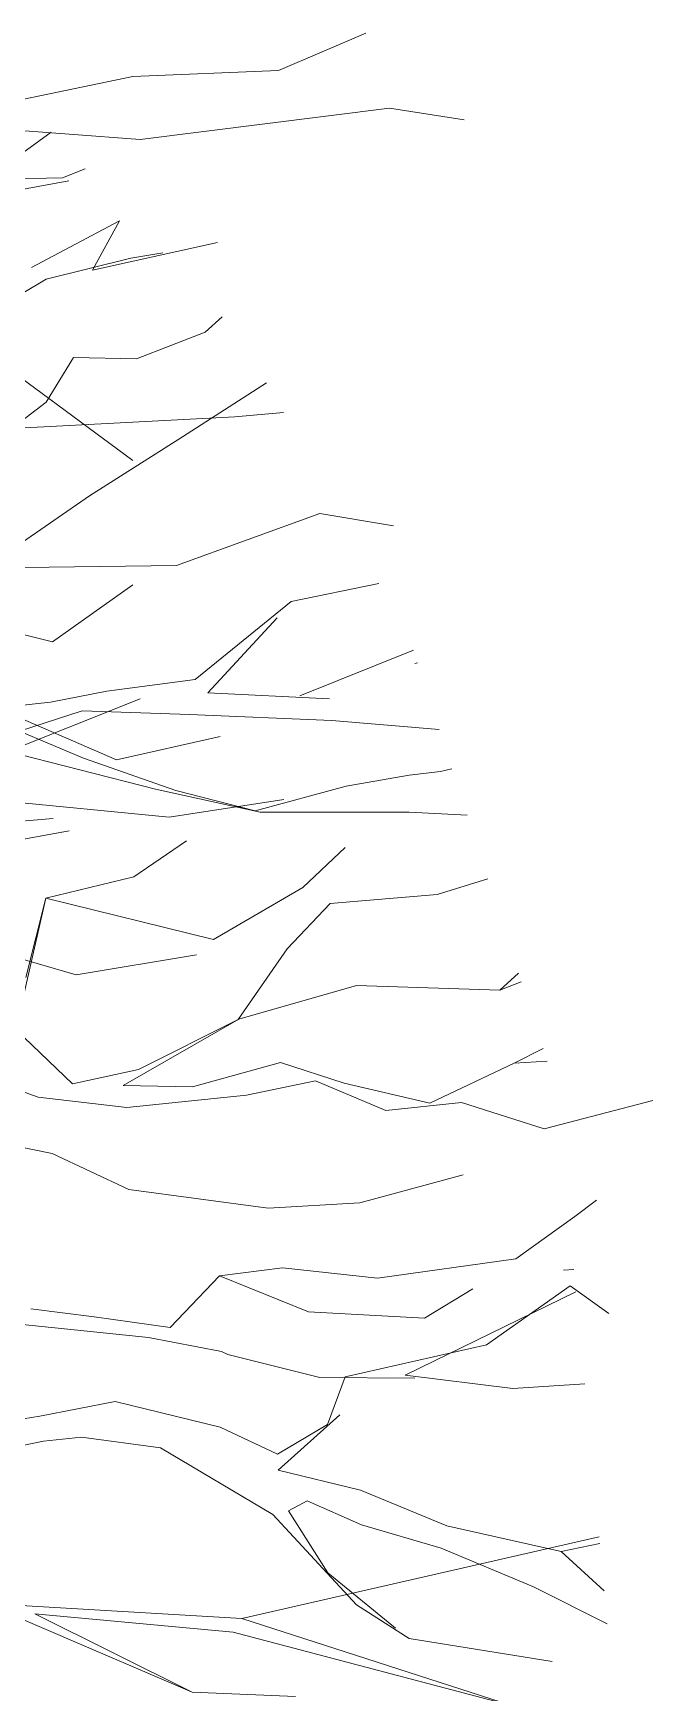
# Model space of a CAD drawing. Header units: millimetres. Extents: x -2481 to 9238, y -476 to 10647.
# Drawn here: x 5380.3 to 5489.9, y 3145.3 to 3438.9 of the extents above; entities that cross this region are included whole.
import ezdxf

# ---------------------------------------------------------------- set-up
doc = ezdxf.new("R2010")
doc.units = ezdxf.units.MM
for name, color, linetype, lineweight in [('A-ELEWACJA CIENKA', 11, 'Continuous', 13), ('B-materiały', 9, 'Continuous', 0), ('Layer1', 7, 'Continuous', 0)]:
    doc.layers.add(name, color=color, linetype=linetype, lineweight=lineweight)

# ---------------------------------------------------------------- blocks, each defined once
blk = doc.blocks.new('A$C2EBD462E')
at = {"layer": 'B-materiały'}
for p, q in [((148.58, 759.01), (163.27, 769.69)), ((166.41, 761.13), (145.27, 757.25)), ((151.32, 761.31), (165.27, 761.66)), ((165.27, 761.66), (169.26, 763.22)), ((162.37, 743.71), (177.36, 747.44)), ((177.36, 747.44), (183.01, 748.39)), ((148.61, 735.54), (162.37, 743.71)), ((190.54, 734.36), (193.55, 737.02)), ((178.37, 729.59), (190.54, 734.36)), ((162.36, 721.92), (167.19, 729.86)), ((167.19, 729.86), (178.37, 729.59)), ((186.53, 715.82), (201.37, 725.35)), ((156.33, 717.3), (162.36, 721.92)), ((195.74, 719.35), (204.38, 720.12)), ((156.33, 717.3), (195.74, 719.35)), ((170.04, 705.36), (186.53, 715.82)), ((157.41, 696.66), (170.04, 705.36)), ((210.79, 702.26), (185.46, 693.04)), ((223.83, 700.09), (210.79, 702.26)), ((185.46, 693.04), (153.04, 692.64)), ((205.7, 686.7), (221.26, 689.88)), ((188.73, 672.86), (205.7, 686.7)), ((190.98, 670.54), (203.26, 683.82)), ((227.36, 678.05), (207.27, 669.99)), ((227.59, 675.69), (228.09, 675.82)), ((173.14, 670.8), (188.73, 672.86)), ((163.13, 668.87), (173.14, 670.8)), ((212.54, 669.45), (190.98, 670.54)), ((142.51, 666.68), (163.13, 668.87)), ((168.75, 667.34), (157.67, 663.71)), ((187.76, 666.69), (168.75, 667.34)), ((212.93, 665.65), (187.76, 666.69)), ((157.67, 663.71), (168.96, 658.96)), ((231.92, 664.02), (212.93, 665.65)), ((181.7, 653.45), (154.97, 660.29)), ((168.96, 658.96), (185.31, 653.23)), ((215.46, 653.98), (226.58, 655.94)), ((226.58, 655.94), (232.15, 656.63)), ((232.15, 656.63), (234.18, 657.07)), ((200.26, 649.38), (181.7, 653.45)), ((185.31, 653.23), (199.36, 649.67)), ((199.36, 649.67), (215.46, 653.98)), ((226.58, 649.38), (200.26, 649.38)), ((236.86, 648.85), (226.58, 649.38)), ((144.13, 646.61), (163.64, 648.3)), ((177.87, 637.96), (187.21, 644.33)), ((207.78, 636.1), (215.3, 643.15)), ((162.32, 634.21), (177.87, 637.96)), ((231.58, 634.83), (240.51, 637.63)), ((191.98, 626.88), (207.78, 636.1)), ((212.62, 633.24), (231.58, 634.83)), ((156.28, 607.81), (162.32, 634.21)), ((158.76, 620.16), (162.32, 634.21)), ((162.32, 634.21), (191.98, 626.88)), ((205, 625.23), (212.62, 633.24)), ((196.38, 612.72), (205, 625.23)), ((245.95, 620.93), (242.63, 617.93)), ((217.31, 618.74), (196.49, 612.78)), ((242.63, 617.93), (217.31, 618.74)), ((242.63, 617.93), (246.45, 619.37)), ((196.49, 612.78), (176, 601.04)), ((178.72, 603.9), (196.38, 612.72)), ((158.47, 609.54), (167.05, 601.37)), ((188.3, 600.79), (203.83, 605.09)), ((203.83, 605.09), (215.1, 601.46)), ((230.27, 597.93), (245.17, 605.01)), ((245.17, 605.01), (250.29, 607.59)), ((245.17, 605.01), (251.01, 605.37)), ((160.97, 598.99), (146.31, 604.21)), ((167.05, 601.37), (178.72, 603.9)), ((176, 601.04), (188.3, 600.79)), ((197.83, 599.35), (176.66, 597.14)), ((210.06, 601.89), (197.83, 599.35)), ((222.48, 596.62), (210.06, 601.89)), ((215.1, 601.46), (230.27, 597.93)), ((176.66, 597.14), (160.97, 598.99)), ((235.85, 598.07), (222.48, 596.62)), ((250.49, 593.41), (235.85, 598.07)), ((269.72, 598.41), (250.49, 593.41)), ((148.85, 591.98), (163.45, 588.99)), ((163.45, 588.99), (177.02, 582.63)), ((217.86, 580.3), (236.17, 585.23)), ((177.02, 582.63), (201.68, 579.34)), ((201.68, 579.34), (217.86, 580.3)), ((255.91, 577.9), (259.75, 580.79)), ((245.48, 570.38), (255.91, 577.9)), ((220.99, 566.97), (245.48, 570.38)), ((184.34, 558.23), (193.05, 567.39)), ((193.05, 567.39), (204.18, 568.78)), ((193.05, 567.39), (208.78, 560.98)), ((204.18, 568.78), (220.99, 566.97)), ((253.91, 568.35), (255.75, 568.51)), ((256.12, 564.57), (225.89, 549.78)), ((229.34, 559.9), (237.87, 565.05)), ((240.28, 555.16), (255.1, 565.59)), ((255.1, 565.59), (261.92, 560.73)), ((159.67, 561.52), (170.88, 560.13)), ((208.78, 560.98), (229.34, 559.9)), ((180.47, 556.46), (154.15, 559.15)), ((170.88, 560.13), (184.34, 558.23)), ((193.38, 553.99), (180.47, 556.46)), ((215.28, 549.51), (240.28, 555.16)), ((194.51, 553.46), (193.38, 553.99)), ((210.81, 549.4), (194.51, 553.46)), ((227.58, 549.26), (210.81, 549.4)), ((212.14, 541.05), (215.28, 549.51)), ((225.89, 549.78), (244.94, 547.46)), ((244.94, 547.46), (257.66, 548.27)), ((161.27, 542.57), (174.61, 545.14)), ((174.61, 545.14), (193.16, 540.58)), ((144.57, 539.92), (161.27, 542.57)), ((193.16, 540.58), (203.33, 535.8)), ((203.33, 535.8), (212.14, 541.05)), ((214.33, 542.78), (203.4, 533.01)), ((161.94, 538.12), (146.37, 534.94)), ((168.62, 538.84), (161.94, 538.12)), ((182.63, 536.96), (168.62, 538.84)), ((202.48, 525.17), (182.63, 536.96)), ((203.4, 533.01), (218.02, 529.47)), ((218.02, 529.47), (233.26, 523.15)), ((208.57, 527.55), (205.26, 525.8)), ((205.26, 525.8), (212.24, 514.8)), ((218.17, 523.33), (208.57, 527.55)), ((217.31, 509.19), (202.48, 525.17)), ((232.24, 519.21), (218.17, 523.33)), ((233.26, 523.15), (253.48, 518.62)), ((196.99, 506.75), (260.2, 521.22)), ((253.48, 518.62), (260.31, 520.04)), ((248.61, 512.36), (232.24, 519.21)), ((253.48, 518.62), (261.1, 511.66)), ((212.24, 514.8), (224.21, 505.04)), ((261.65, 505.82), (248.61, 512.36)), ((136.31, 510.28), (196.99, 506.75)), ((226.58, 503.23), (217.31, 509.19)), ((188.22, 493.74), (157.87, 506.75)), ((195.49, 504.31), (160.38, 507.56)), ((160.38, 507.56), (188.22, 493.74)), ((196.99, 506.75), (244.89, 491.29)), ((244.89, 491.29), (195.49, 504.31)), ((251.91, 499.16), (226.58, 503.23)), ((188.22, 493.74), (206.52, 492.92))]:
    blk.add_line(p, q, dxfattribs=at)

msp = doc.modelspace()

# ---------------------------------------------------------------- linework, layer by layer
at = {"layer": 'Layer1'}
for p, q in [((5423.7, 3432.28), (5439.17, 3438.9)), ((5423.7, 3432.28), (5439.17, 3438.9)), ((5423.7, 3432.28), (5439.17, 3438.9)), ((5423.7, 3432.28), (5439.17, 3438.9)), ((5423.7, 3432.28), (5439.17, 3438.9)), ((5423.7, 3432.28), (5439.17, 3438.9)), ((5423.7, 3432.28), (5439.17, 3438.9)), ((5423.7, 3432.28), (5439.17, 3438.9)), ((5337.1, 3418.61), (5397.92, 3431.23)), ((5337.1, 3418.61), (5397.92, 3431.23)), ((5337.1, 3418.61), (5397.92, 3431.23)), ((5337.1, 3418.61), (5397.92, 3431.23)), ((5337.1, 3418.61), (5397.92, 3431.23)), ((5337.1, 3418.61), (5397.92, 3431.23)), ((5337.1, 3418.61), (5397.92, 3431.23)), ((5337.1, 3418.61), (5397.92, 3431.23)), ((5397.92, 3431.23), (5423.7, 3432.28)), ((5397.92, 3431.23), (5423.7, 3432.28)), ((5397.92, 3431.23), (5423.7, 3432.28)), ((5397.92, 3431.23), (5423.7, 3432.28)), ((5397.92, 3431.23), (5423.7, 3432.28)), ((5397.92, 3431.23), (5423.7, 3432.28)), ((5397.92, 3431.23), (5423.7, 3432.28)), ((5397.92, 3431.23), (5423.7, 3432.28)), ((5399.21, 3420.08), (5443.36, 3425.66)), ((5399.21, 3420.08), (5443.36, 3425.66)), ((5399.21, 3420.08), (5443.36, 3425.66)), ((5399.21, 3420.08), (5443.36, 3425.66)), ((5399.21, 3420.08), (5443.36, 3425.66)), ((5399.21, 3420.08), (5443.36, 3425.66)), ((5399.21, 3420.08), (5443.36, 3425.66)), ((5399.21, 3420.08), (5443.36, 3425.66)), ((5443.36, 3425.66), (5456.57, 3423.56)), ((5443.36, 3425.66), (5456.57, 3423.56)), ((5443.36, 3425.66), (5456.57, 3423.56)), ((5443.36, 3425.66), (5456.57, 3423.56)), ((5443.36, 3425.66), (5456.57, 3423.56)), ((5443.36, 3425.66), (5456.57, 3423.56)), ((5443.36, 3425.66), (5456.57, 3423.56)), ((5443.36, 3425.66), (5456.57, 3423.56)), ((5352.8, 3423.56), (5399.21, 3420.08)), ((5352.8, 3423.56), (5399.21, 3420.08)), ((5352.8, 3423.56), (5399.21, 3420.08)), ((5352.8, 3423.56), (5399.21, 3420.08)), ((5352.8, 3423.56), (5399.21, 3420.08)), ((5352.8, 3423.56), (5399.21, 3420.08)), ((5352.8, 3423.56), (5399.21, 3420.08)), ((5352.8, 3423.56), (5399.21, 3420.08)), ((5379.99, 3397.43), (5395.58, 3405.72)), ((5379.99, 3397.43), (5395.58, 3405.72)), ((5379.99, 3397.43), (5395.58, 3405.72)), ((5379.99, 3397.43), (5395.58, 3405.72)), ((5379.99, 3397.43), (5395.58, 3405.72)), ((5379.99, 3397.43), (5395.58, 3405.72)), ((5379.99, 3397.43), (5395.58, 3405.72)), ((5379.99, 3397.43), (5395.58, 3405.72)), ((5395.58, 3405.72), (5390.77, 3396.98)), ((5395.58, 3405.72), (5390.77, 3396.98)), ((5395.58, 3405.72), (5390.77, 3396.98)), ((5395.58, 3405.72), (5390.77, 3396.98)), ((5395.58, 3405.72), (5390.77, 3396.98)), ((5395.58, 3405.72), (5390.77, 3396.98)), ((5395.58, 3405.72), (5390.77, 3396.98)), ((5395.58, 3405.72), (5390.77, 3396.98)), ((5390.77, 3396.98), (5412.9, 3401.84)), ((5390.77, 3396.98), (5412.9, 3401.84)), ((5390.77, 3396.98), (5412.9, 3401.84)), ((5390.77, 3396.98), (5412.9, 3401.84)), ((5390.77, 3396.98), (5412.9, 3401.84)), ((5390.77, 3396.98), (5412.9, 3401.84)), ((5390.77, 3396.98), (5412.9, 3401.84)), ((5390.77, 3396.98), (5412.9, 3401.84)), ((5375.36, 3380), (5397.92, 3363.28)), ((5375.36, 3380), (5397.92, 3363.28)), ((5375.36, 3380), (5397.92, 3363.28)), ((5375.36, 3380), (5397.92, 3363.28)), ((5375.36, 3380), (5397.92, 3363.28)), ((5375.36, 3380), (5397.92, 3363.28)), ((5375.36, 3380), (5397.92, 3363.28)), ((5375.36, 3380), (5397.92, 3363.28)), ((5383.74, 3331.22), (5397.92, 3341.32)), ((5383.74, 3331.22), (5397.92, 3341.32)), ((5383.74, 3331.22), (5397.92, 3341.32)), ((5383.74, 3331.22), (5397.92, 3341.32)), ((5383.74, 3331.22), (5397.92, 3341.32)), ((5383.74, 3331.22), (5397.92, 3341.32)), ((5383.74, 3331.22), (5397.92, 3341.32)), ((5383.74, 3331.22), (5397.92, 3341.32)), ((5356.99, 3337.84), (5383.74, 3331.22)), ((5356.99, 3337.84), (5383.74, 3331.22)), ((5356.99, 3337.84), (5383.74, 3331.22)), ((5356.99, 3337.84), (5383.74, 3331.22)), ((5356.99, 3337.84), (5383.74, 3331.22)), ((5356.99, 3337.84), (5383.74, 3331.22)), ((5356.99, 3337.84), (5383.74, 3331.22)), ((5356.99, 3337.84), (5383.74, 3331.22)), ((5357.96, 3304.73), (5399.21, 3321.11)), ((5357.96, 3304.73), (5399.21, 3321.11)), ((5357.96, 3304.73), (5399.21, 3321.11)), ((5357.96, 3304.73), (5399.21, 3321.11)), ((5357.96, 3304.73), (5399.21, 3321.11)), ((5357.96, 3304.73), (5399.21, 3321.11)), ((5357.96, 3304.73), (5399.21, 3321.11)), ((5357.96, 3304.73), (5399.21, 3321.11)), ((5395.02, 3310.31), (5373.32, 3319.73)), ((5395.02, 3310.31), (5373.32, 3319.73)), ((5395.02, 3310.31), (5373.32, 3319.73)), ((5395.02, 3310.31), (5373.32, 3319.73)), ((5395.02, 3310.31), (5373.32, 3319.73)), ((5395.02, 3310.31), (5373.32, 3319.73)), ((5395.02, 3310.31), (5373.32, 3319.73)), ((5395.02, 3310.31), (5373.32, 3319.73)), ((5395.02, 3310.31), (5413.39, 3314.49)), ((5413.39, 3314.49), (5395.02, 3310.31)), ((5395.02, 3310.31), (5413.39, 3314.49)), ((5413.39, 3314.49), (5395.02, 3310.31)), ((5395.02, 3310.31), (5413.39, 3314.49)), ((5413.39, 3314.49), (5395.02, 3310.31)), ((5395.02, 3310.31), (5413.39, 3314.49)), ((5413.39, 3314.49), (5395.02, 3310.31)), ((5395.02, 3310.31), (5413.39, 3314.49)), ((5413.39, 3314.49), (5395.02, 3310.31)), ((5395.02, 3310.31), (5413.39, 3314.49)), ((5413.39, 3314.49), (5395.02, 3310.31)), ((5395.02, 3310.31), (5413.39, 3314.49)), ((5413.39, 3314.49), (5395.02, 3310.31)), ((5395.02, 3310.31), (5413.39, 3314.49)), ((5413.39, 3314.49), (5395.02, 3310.31)), ((5357.96, 3304.73), (5404.36, 3300.2)), ((5357.96, 3304.73), (5404.36, 3300.2)), ((5357.96, 3304.73), (5404.36, 3300.2)), ((5357.96, 3304.73), (5404.36, 3300.2)), ((5357.96, 3304.73), (5404.36, 3300.2)), ((5357.96, 3304.73), (5404.36, 3300.2)), ((5357.96, 3304.73), (5404.36, 3300.2)), ((5357.96, 3304.73), (5404.36, 3300.2)), ((5404.36, 3300.2), (5424.67, 3303.34)), ((5404.36, 3300.2), (5424.67, 3303.34)), ((5404.36, 3300.2), (5424.67, 3303.34)), ((5404.36, 3300.2), (5424.67, 3303.34)), ((5404.36, 3300.2), (5424.67, 3303.34)), ((5404.36, 3300.2), (5424.67, 3303.34)), ((5404.36, 3300.2), (5424.67, 3303.34)), ((5404.36, 3300.2), (5424.67, 3303.34)), ((5369.24, 3294.63), (5386.64, 3297.76)), ((5369.24, 3294.63), (5386.64, 3297.76)), ((5369.24, 3294.63), (5386.64, 3297.76)), ((5369.24, 3294.63), (5386.64, 3297.76)), ((5369.24, 3294.63), (5386.64, 3297.76)), ((5369.24, 3294.63), (5386.64, 3297.76)), ((5369.24, 3294.63), (5386.64, 3297.76)), ((5369.24, 3294.63), (5386.64, 3297.76)), ((5337.33, 3286.96), (5387.93, 3272.32)), ((5337.33, 3286.96), (5387.93, 3272.32)), ((5337.33, 3286.96), (5387.93, 3272.32)), ((5337.33, 3286.96), (5387.93, 3272.32)), ((5337.33, 3286.96), (5387.93, 3272.32)), ((5337.33, 3286.96), (5387.93, 3272.32)), ((5337.33, 3286.96), (5387.93, 3272.32)), ((5337.33, 3286.96), (5387.93, 3272.32)), ((5387.93, 3272.32), (5409.2, 3275.81)), ((5387.93, 3272.32), (5409.2, 3275.81)), ((5387.93, 3272.32), (5409.2, 3275.81)), ((5387.93, 3272.32), (5409.2, 3275.81)), ((5387.93, 3272.32), (5409.2, 3275.81)), ((5387.93, 3272.32), (5409.2, 3275.81)), ((5387.93, 3272.32), (5409.2, 3275.81)), ((5387.93, 3272.32), (5409.2, 3275.81))]:
    msp.add_line(p, q, dxfattribs=at)

# ---------------------------------------------------------------- block references
at = {"layer": 'A-ELEWACJA CIENKA'}
msp.add_blockref('A$C2EBD462E', (5220.21, 2651.67), dxfattribs=at)

doc.saveas('drawing.dxf')
